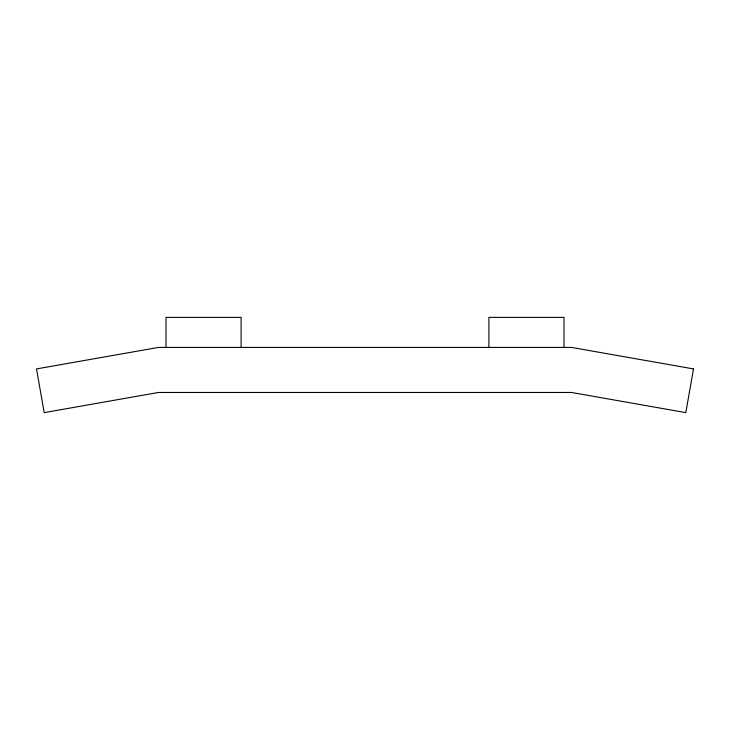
<?xml version="1.0" encoding="UTF-8"?>
<svg xmlns="http://www.w3.org/2000/svg" width="730" height="730" viewBox="0 0 730 730"><rect width="100%" height="100%" fill="white"/><g stroke="black" fill="none" stroke-linecap="round" stroke-linejoin="round"><path stroke-width="1.09" d="M563.98 347.416L563.98 317.377L488.89 317.377L488.89 347.416M241.11 347.416L241.11 317.377L166.02 317.377L166.02 347.416M693.5 368.924L685.798 412.623L571.49 392.466L158.51 392.466L44.201 412.623L36.5 368.924L158.51 347.416L571.49 347.416L693.5 368.924"/></g></svg>
